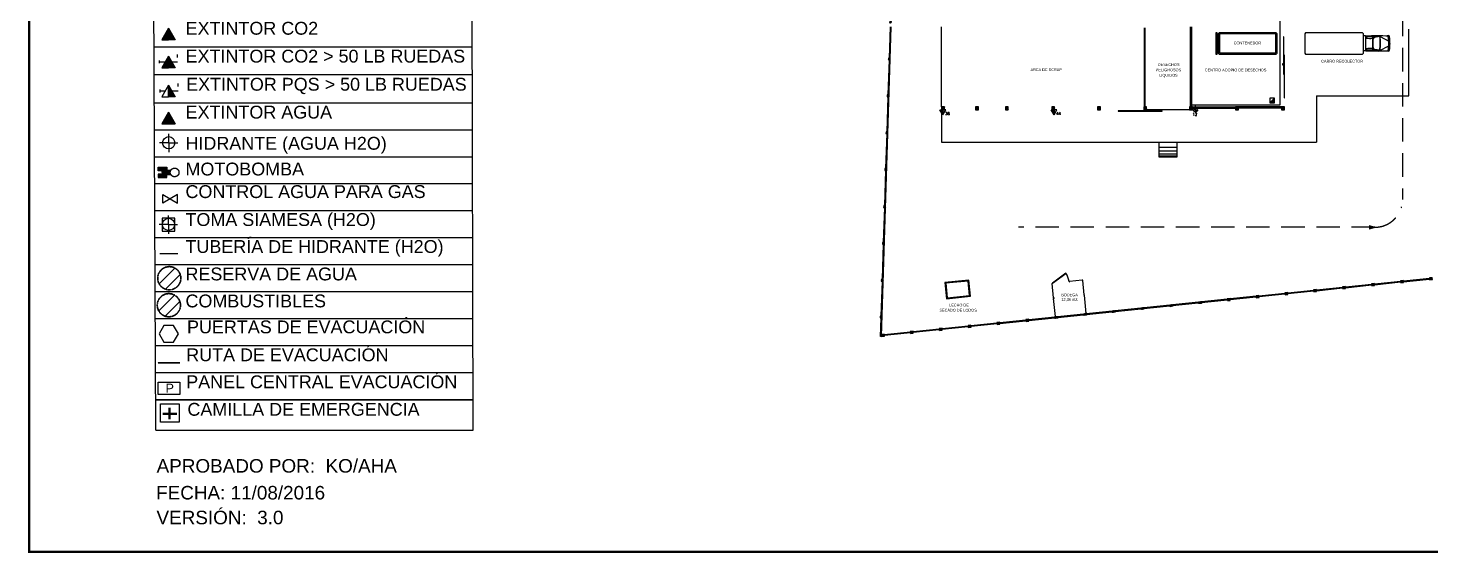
# Model space of a CAD drawing. Header units: millimetres. Extents: x -107 to 237943, y 136 to 168336.
# Drawn here: x -107 to 152069, y 136 to 57062 of the extents above; entities that cross this region are included whole.
import ezdxf

# ---------------------------------------------------------------- set-up
doc = ezdxf.new("R2010")
doc.units = ezdxf.units.MM
for name, pattern in [('CONTINUA', [0]), ('DASHED2', [0.375, 0.25, -0.125]), ('HIDDEN', [0.375, 0.25, -0.125]), ('HIDDEN2', [4.7625, 3.175, -1.5875]), ('SOLID', [0])]:
    doc.linetypes.add(name, pattern=pattern)
for name, color, linetype in [('Bomba', 4, 'HIDDEN2'), ('edificios', 7, 'Continuous'), ('estructura metálica', 7, 'Continuous'), ('Extintor Agua', 1, 'Continuous'), ('Extintores CO2', 1, 'Continuous'), ('Extintores pqs', 5, 'Continuous'), ('Hidrantes', 5, 'Continuous'), ('Layer3', 5, 'SOLID'), ('PANEL', 5, 'Continuous'), ('textos', 7, 'Continuous'), ('Valvula rociadores', 5, 'HIDDEN2')]:
    doc.layers.add(name, color=color, linetype=linetype)
for name, color, linetype, lineweight in [('Evacuación', 94, 'DASHED2', 35), ('Línea Hidrante', 1, 'Continuous', 60), ('PELIGRO', 30, 'Continuous', 50), ('Zona de Seguridad', 94, 'Continuous', 9)]:
    doc.layers.add(name, color=color, linetype=linetype, lineweight=lineweight)
doc.styles.add('CUADRO', font='arial.ttf', dxfattribs={"height": 0.8})
doc.styles.get("Standard").update_dxf_attribs({"font": 'romans.shx', "width": 0.87})
doc.styles.add('style1', font='arial.ttf')

# ---------------------------------------------------------------- blocks, each defined once
blk = doc.blocks.new('carro 3')
at = {"color": 0, "linetype": 'ByBlock'}
for p, q in [((-2652, 800), (-2875, 800)), ((-2609, 757), (-2652, 800)), ((-2609, -770), (-2609, 757)), ((-2566, 575), (-2552, 795)), ((-1671, 723), (-2557, 717)), ((-2507, 768), (-2343, 768)), ((-2479, 741), (-2507, 768)), ((-2379, 741), (-2479, 741)), ((-2343, 768), (-2379, 741)), ((-1565, 796), (-1920, 550)), ((-1856, -451), (-1856, 440)), ((-1846, 438), (-1846, -449)), ((-1072, 760), (-1700, 660)), ((-1099, 739), (-1696, 651)), ((-113, 637), (-147, 637)), ((-113, 617), (-147, 617)), ((-143, 261), (-70, 266)), ((-104, 490), (-138, 490)), ((-97, 407), (-131, 407)), ((-93, 304), (-126, 304)), ((-93, 284), (-126, 284)), ((-69, 238), (-6, 238)), ((-2646, -810), (-2875, -810)), ((-2612, -777), (-2646, -810)), ((-2566, -586), (-2552, -805)), ((-1671, -733), (-2557, -727)), ((-2479, -751), (-2507, -778)), ((-2507, -778), (-2343, -778)), ((-2379, -751), (-2479, -751)), ((-2343, -778), (-2379, -751)), ((-1565, -806), (-1920, -561)), ((-1085, -768), (-1700, -670)), ((-1113, -747), (-1696, -661)), ((-113, -628), (-147, -628)), ((-113, -648), (-147, -648)), ((-143, -254), (-70, -259)), ((-104, -500), (-138, -500)), ((-97, -417), (-131, -417)), ((-93, -295), (-126, -295)), ((-93, -315), (-126, -315)), ((-69, -231), (-6, -231))]:
    blk.add_line(p, q, dxfattribs=at)
for p, q in [((-1072, 760), (-1071, 805)), ((-1072, 760), (-143, 243)), ((-1085, -768), (-143, -254)), ((-1085, -768), (-1085, -813))]:
    blk.add_line(p, q)
blk.add_lwpolyline([(-2975, -1155), (-2875, -1055), (-2875, 1045), (-2975, 1145), (-9155, 1145), (-9255, 1045), (-9255, -1055), (-9155, -1155)], close=True)
for centre, radius, start, end in [((-1352, -64234), 65039, 88.93788, 91.13921), ((-2162, 2708), 2171, 259.29287, 276.51273), ((-1539, 381), 322, 119.90587, 169.43975), ((-1539, 381), 312, 119.90587, 169.43975), ((-1223, -1397), 2219, 81.83215, 98.862), ((-6841, 50), 5783, 352.07762, 6.84476), ((-8811, -73), 7784, 0.53888, 6.14155), ((-289, 810), 33.2, 96.11944, 200.99907), ((-322, 1821), 978, 271.70993, 277.51964), ((-230, 750), 49.2, 7.74625, 62.581), ((-192, 697), 154, 8.82626, 90.4502), ((-8040, -99), 7905, 0.71868, 6.21639), ((-147, 607), 30, 90, 137.00671), ((-147, 607), 10, 90, 185.11551), ((-8040, -99), 7915, 4.33538, 5.11551), ((-138, 500), 10, 184.33538, 270), ((-149, 753), 41, 6.30383, 86.76463), ((-126, 314), 30, 231.09983, 270), ((-131, 397), 10, 90, 183.58957), ((-8040, -99), 7915, 2.99103, 3.58957), ((-126, 314), 10, 182.99103, 270), ((-3833, 23), 3717, 355.708, 3.68663), ((-113, 607), 30, 53.34141, 90), ((-113, 607), 10, 5.07163, 90), ((-8075, -99), 8013, 0.70879, 6.13988), ((-3833, 23), 3737, 355.708, 3.68663), ((-104, 500), 10, 270, 4.29818), ((-8075, -99), 8003, 4.29818, 5.07163), ((-97, 397), 10, 3.55876, 90), ((-93, 314), 10, 270, 2.96534), ((-93, 314), 30, 270, 314.69556), ((-8075, -99), 8003, 2.96534, 3.55876), ((-3833, 23), 3757, 355.708, 3.68663), ((-3833, 23), 3787, 356.15254, 3.25677), ((-8221, -100), 8221, 0.6999, 5.73288), ((-3833, 23), 3807, 356.17278, 3.23965), ((-1353, 64304), 65120, 268.86844, 271.06146), ((-2619, -770), 10, 315, 0), ((-2162, -2719), 2171, 83.48727, 100.70713), ((-1539, -392), 322, 190.56025, 240.09413), ((-1539, -392), 312, 190.56025, 240.09413), ((-1223, 1387), 2219, 261.138, 278.16785), ((-6976, 64), 5949, 351.96147, 359.38256), ((-289, -820), 33.2, 159.00093, 263.88056), ((-322, -1831), 978, 82.48036, 88.29007), ((-230, -761), 49.2, 297.419, 352.25375), ((-192, -708), 154, 269.5498, 351.17374), ((-8258, 100), 8123, 353.8678, 359.29112), ((-147, -618), 30, 222.99329, 270), ((-8040, 89), 7915, 354.88449, 355.66462), ((-147, -618), 10, 174.88449, 270), ((-138, -510), 10, 90, 175.66462), ((-149, -764), 41, 273.23537, 353.69617), ((-126, -325), 30, 90, 128.90017), ((-8040, 89), 7915, 356.41043, 357.00897), ((-131, -407), 10, 176.41043, 270), ((-126, -325), 10, 90, 177.00897), ((-113, -618), 10, 270, 354.92837), ((-113, -618), 30, 270, 306.65859), ((-8296, 101), 8234, 353.94232, 359.30001), ((-104, -510), 10, 355.70182, 90), ((-8075, 89), 8003, 354.92837, 355.70182), ((-97, -407), 10, 270, 356.44124), ((-93, -325), 30, 45.30444, 90), ((-93, -325), 10, 357.03466, 90), ((-8075, 89), 8003, 356.44124, 357.03466), ((-8459, 102), 8460, 354.34862, 359.3101)]:
    blk.add_arc(centre, radius, start, end, dxfattribs=at)
blk = doc.blocks.new('A$C0CE61815')
at = {"layer": 'Valvula rociadores', "lineweight": -2}
for points in [[(0, 0), (-0.57, -0.33), (-0.57, 0.33)], [(0, 0), (0.57, -0.33), (0.57, 0.33)]]:
    blk.add_lwpolyline(points, close=True, dxfattribs=at)
blk = doc.blocks.new('A$C2B3C7FFB')
at = {"layer": 'Bomba', "lineweight": -2}
blk.add_hatch(color=256, dxfattribs=at).paths.add_polyline_path([(0.282, 0.128), (0.282, 0.321), (-0.252, 0.321), (-0.252, 0.098), (0, 0.098), (0, 0), (0, -0.098), (-0.252, -0.098), (-0.252, -0.321), (0.282, -0.321), (0.282, -0.128), (0.527, -0.128, -0.124751), (0.494, 0, -0.124751), (0.527, 0.128)])
for p, q in [((-0.252, 0.098), (-0.252, 0.321)), ((-0.252, 0.321), (0.282, 0.321)), ((0, 0.098), (-0.252, 0.098)), ((0, 0), (0, 0.098)), ((0, 0), (0, -0.098)), ((0.282, 0.321), (0.282, 0.128)), ((0.282, 0.128), (0.527, 0.128)), ((0.527, 0.128), (0.282, 0.128)), ((0, -0.098), (-0.252, -0.098)), ((-0.252, -0.098), (-0.252, -0.321)), ((-0.252, -0.321), (0.282, -0.321)), ((0.282, -0.321), (0.282, -0.128)), ((0.282, -0.128), (0.527, -0.128)), ((0.527, -0.128), (0.282, -0.128))]:
    blk.add_line(p, q, dxfattribs=at)
blk.add_circle((0.764, 0), 0.269, dxfattribs=at)
blk = doc.blocks.new('A$C375343D7')
at = {"layer": 'Extintores pqs', "lineweight": -2}
blk.add_hatch(color=256, dxfattribs=at).paths.add_polyline_path([(0, 0.9), (0, 0), (0.52, 0)])
for p, q in [((0, 0.9), (-0.52, 0)), ((-0.52, 0), (0, 0)), ((0, 0), (0, 0.9)), ((0, 0.9), (0.52, 0)), ((0.52, 0), (0, 0))]:
    blk.add_line(p, q, dxfattribs=at)

msp = doc.modelspace()

# ---------------------------------------------------------------- hatches: boundary and pattern name
h = msp.add_hatch(color=256)
h.dxf.hatch_style = 1
h.paths.add_polyline_path([(135093, 49459), (134593, 48959), (135093, 48959)])
at = {"layer": 'edificios'}
h = msp.add_hatch(dxfattribs=at)
h.set_pattern_fill('ANSI31', color=1, scale=13, angle=270)
h.paths.add_polyline_path([(93838, 77780), (94038, 77780), (94038, 77980), (93838, 77980)])
h.paths.add_polyline_path([(93838, 73779), (94038, 73779), (94038, 73979), (93838, 73979)])
h.paths.add_polyline_path([(93838, 69779), (94038, 69779), (94038, 69979), (93838, 69979)])
h.paths.add_polyline_path([(93665, 65603), (93865, 65595), (93873, 65795), (93673, 65803)])
h.paths.add_polyline_path([(93505, 61605), (93705, 61598), (93712, 61798), (93512, 61805)])
h.paths.add_polyline_path([(93342, 57610), (93542, 57602), (93550, 57802), (93350, 57810)])
h.paths.add_polyline_path([(93211, 53611), (93411, 53605), (93417, 53804), (93217, 53811)])
h.paths.add_polyline_path([(93085, 49611), (93285, 49606), (93290, 49806), (93090, 49811)])
h.paths.add_polyline_path([(92956, 45615), (93156, 45609), (93162, 45809), (92962, 45815)])
h.paths.add_polyline_path([(92828, 41617), (93028, 41611), (93035, 41811), (92835, 41817)])
h.paths.add_polyline_path([(92701, 37619), (92901, 37613), (92907, 37813), (92707, 37819)])
h.paths.add_polyline_path([(92573, 33621), (92773, 33615), (92780, 33815), (92580, 33821)])
h.paths.add_polyline_path([(92446, 29623), (92646, 29617), (92652, 29817), (92452, 29823)])
h.paths.add_polyline_path([(92318, 25625), (92518, 25619), (92524, 25819), (92325, 25825)])
h = msp.add_hatch(dxfattribs=at)
h.set_pattern_fill('ANSI31', color=1, scale=13, angle=270)
h.paths.add_polyline_path([(98988, 48199), (99298, 48199), (99298, 48509), (98988, 48509)])
h.paths.add_polyline_path([(102663, 48199), (102973, 48199), (102973, 48509), (102663, 48509)])
h.paths.add_polyline_path([(105908, 48199), (106218, 48199), (106218, 48509), (105908, 48509)])
h.paths.add_polyline_path([(110936, 48199), (111246, 48199), (111246, 48509), (110936, 48509)])
h.paths.add_polyline_path([(115903, 48199), (116213, 48199), (116213, 48509), (115903, 48509)])
h.paths.add_polyline_path([(120908, 48199), (121218, 48199), (121218, 48509), (120908, 48509)])
h.paths.add_polyline_path([(125888, 48199), (126198, 48199), (126198, 48509), (125888, 48509)])
h.paths.add_polyline_path([(130876, 48199), (131186, 48199), (131186, 48509), (130876, 48509)])
h.paths.add_polyline_path([(135863, 48199), (136173, 48199), (136173, 48509), (135863, 48509)])
h = msp.add_hatch(dxfattribs=at)
h.set_pattern_fill('ANSI31', color=1, scale=13, angle=270)
h.paths.add_polyline_path([(92479, 23625), (92787, 23657), (92767, 23856), (92459, 23824)])
h.paths.add_polyline_path([(95612, 23948), (95921, 23980), (95900, 24179), (95592, 24147)])
h.paths.add_polyline_path([(98746, 24272), (99054, 24303), (99034, 24502), (98725, 24471)])
h.paths.add_polyline_path([(101879, 24595), (102187, 24627), (102167, 24826), (101859, 24794)])
h.paths.add_polyline_path([(105012, 24918), (105321, 24950), (105300, 25149), (104992, 25117)])
h.paths.add_polyline_path([(108146, 25242), (108454, 25274), (108434, 25473), (108125, 25441)])
h.paths.add_polyline_path([(111588, 25597), (111279, 25565), (111259, 25764), (111567, 25796)])
h.paths.add_polyline_path([(114698, 25918), (114390, 25886), (114369, 26085), (114677, 26117)])
h.paths.add_polyline_path([(117811, 26239), (117503, 26207), (117483, 26406), (117791, 26438)])
h.paths.add_polyline_path([(120935, 26562), (120627, 26530), (120606, 26729), (120914, 26761)])
h.paths.add_polyline_path([(124058, 26884), (123750, 26852), (123729, 27051), (124038, 27083)])
h.paths.add_polyline_path([(127182, 27206), (126873, 27175), (126853, 27374), (127161, 27405)])
h.paths.add_polyline_path([(129997, 27497), (130305, 27529), (130285, 27728), (129976, 27696)])
h.paths.add_polyline_path([(133120, 27819), (133429, 27851), (133408, 28050), (133100, 28018)])
h.paths.add_polyline_path([(136244, 28142), (136552, 28173), (136531, 28372), (136223, 28341)])
h.paths.add_polyline_path([(139362, 28463), (139670, 28495), (139650, 28694), (139341, 28662)])
h.paths.add_polyline_path([(142505, 28788), (142814, 28820), (142793, 29019), (142485, 28987)])
h.paths.add_polyline_path([(145649, 29112), (145957, 29144), (145936, 29343), (145628, 29311)])
h.paths.add_polyline_path([(148792, 29437), (149100, 29469), (149080, 29667), (148771, 29636)])
h.paths.add_polyline_path([(151925, 29760), (152234, 29792), (152213, 29991), (151905, 29959)])
h.paths.add_polyline_path([(155069, 30085), (155377, 30116), (155356, 30315), (155048, 30283)])
h.paths.add_polyline_path([(158202, 30408), (158510, 30440), (158490, 30639), (158181, 30607)])
h.paths.add_polyline_path([(161588, 30757), (161896, 30789), (161876, 30988), (161567, 30956)])
at = {"layer": 'Extintor Agua', "lineweight": -2}
msp.add_hatch(color=256, dxfattribs=at).paths.add_polyline_path([(14395, 46682), (15842, 46682), (15118, 47936)])
at = {"layer": 'Extintores CO2', "lineweight": -2}
for color, points in [(256, [(14395, 55789), (15118, 55789), (15118, 57043)]), (5, [(15118, 55789), (15842, 55789), (15118, 57043)]), (256, [(14395, 52767), (15118, 52767), (15118, 54021)]), (5, [(15118, 52767), (15842, 52767), (15118, 54021)])]:
    msp.add_hatch(color=color, dxfattribs=at).paths.add_polyline_path(points)
at = {"layer": 'Extintores pqs', "lineweight": -2}
msp.add_hatch(color=256, dxfattribs=at).paths.add_polyline_path([(15118, 50872), (15118, 49618), (15842, 49618)])
at = {"layer": 'PELIGRO', "lineweight": -2}
h = msp.add_hatch(dxfattribs=at)
h.set_pattern_fill('ANSI31,_I', color=5, scale=278.547593, style=2)
h.set_pattern_definition([(45, (-34681032.5, -52960037.1), (-625.357182, 625.357182), [])])
edge = h.paths.add_edge_path()
edge.add_arc((15211, 29931), 1257, 0, 360)
h = msp.add_hatch(dxfattribs=at)
h.set_pattern_fill('ANSI31,_I', color=256, scale=278.547593, style=2)
h.set_pattern_definition([(45, (-34681078.7, -52962963.65), (-625.357182, 625.357182), [])])
edge = h.paths.add_edge_path()
edge.add_arc((15165, 27004), 1257, 0, 360)

# ---------------------------------------------------------------- linework, layer by layer
for p, q in [((149665, 49709), (149665, 56932)), ((135093, 49459), (134593, 48959)), ((139665, 49709), (139665, 44679)), ((139665, 49709), (149665, 49709)), ((98988, 48199), (98988, 44679)), ((125888, 48199), (121218, 48199)), ((98988, 44679), (139665, 44679))]:
    msp.add_line(p, q)
at = {"const_width": 250}
msp.add_lwpolyline([(237818, 168211), (237818, 261), (18, 261), (18, 168211), (237818, 168211)], close=True, dxfattribs=at)
at = {"color": 136}
for points in [[(135278, 54247), (135378, 54347), (135378, 56447), (135278, 56547), (129098, 56547), (128998, 56447), (128998, 54347), (129098, 54247)], [(129118, 54367), (135258, 54367), (135258, 56427), (129118, 56427)]]:
    msp.add_lwpolyline(points, close=True, dxfattribs=at)
msp.add_lwpolyline([(134593, 48959), (135093, 48959), (135093, 49459), (134593, 49459)], close=True)
at = {"color": 114, "true_color": 0x139b48}
msp.add_lwpolyline([(146248, 35451, 0, 500, 0), (145334, 35451, 500, 500, 0)], format="xyseb", dxfattribs=at)
at = {"color": 7, "true_color": 0xffffff}
msp.add_lwpolyline([(14266, 16291), (16291, 16291), (16291, 14321), (14266, 14321)], close=True, dxfattribs=at)
at = {"color": 114, "true_color": 0x139b48, "const_width": 279}
for points in [[(14494, 15228), (16046, 15228)], [(15240, 15904), (15240, 14612)]]:
    msp.add_lwpolyline(points, dxfattribs=at)
msp.add_arc((145998, 38452), 2987, 359.9999999999997, 0)
at = {"layer": 'edificios'}
for p, q in [((92454, 23617), (93526, 57202)), ((93337, 53807), (93446, 57204)), ((98988, 48509), (98988, 57199)), ((120988, 48509), (120988, 57082)), ((121088, 48509), (121088, 57082)), ((125988, 48509), (125988, 57182)), ((126138, 48509), (126138, 57182)), ((93210, 49809), (93331, 53607)), ((136078, 53189), (135978, 53089)), ((135978, 53189), (136078, 53089)), ((93082, 45811), (93203, 49609)), ((126198, 48509), (130872, 48509)), ((126198, 48364), (130872, 48364)), ((135863, 48509), (131182, 48509)), ((135863, 48364), (131182, 48364)), ((92955, 41813), (93076, 45611)), ((122553, 44679), (122553, 43079)), ((122553, 44154), (124553, 44154)), ((124553, 43079), (124553, 44679)), ((122553, 43742), (124553, 43742)), ((122553, 43410), (124553, 43410)), ((122553, 43193), (124553, 43193)), ((122553, 43079), (124553, 43079)), ((92827, 37815), (92948, 41613)), ((92700, 33817), (92821, 37615)), ((92572, 29819), (92693, 33617)), ((92444, 25821), (92566, 29619)), ((142490, 28937), (139655, 28645)), ((145633, 29262), (142798, 28969)), ((145643, 29162), (142809, 28869)), ((148777, 29586), (145942, 29293)), ((148787, 29486), (145952, 29194)), ((151910, 29909), (149085, 29618)), ((151920, 29810), (149095, 29518)), ((129981, 27646), (127166, 27356)), ((129992, 27547), (127177, 27256)), ((133105, 27968), (130290, 27678)), ((133115, 27869), (130300, 27578)), ((136228, 28291), (133413, 28000)), ((136238, 28191), (133423, 27901)), ((139347, 28613), (136537, 28323)), ((139357, 28513), (136547, 28223)), ((142500, 28838), (139665, 28545)), ((114374, 26035), (111572, 25746)), ((114385, 25936), (111582, 25647)), ((117488, 26357), (114683, 26067)), ((117498, 26257), (114693, 25968)), ((120611, 26679), (117796, 26389)), ((120621, 26580), (117806, 26289)), ((123735, 27001), (120919, 26711)), ((123745, 26902), (120930, 26611)), ((126858, 27324), (124043, 27033)), ((126868, 27224), (124053, 26934)), ((92374, 23620), (92438, 25621)), ((98730, 24421), (95905, 24129)), ((101864, 24744), (99039, 24453)), ((101874, 24645), (99049, 24353)), ((104997, 25068), (102172, 24776)), ((105007, 24968), (102182, 24677)), ((108130, 25391), (105305, 25099)), ((108141, 25291), (105316, 25000)), ((111264, 25714), (108439, 25423)), ((111274, 25615), (108449, 25323)), ((92454, 23617), (92374, 23620)), ((95597, 24097), (92772, 23806)), ((95607, 23998), (92782, 23706)), ((98741, 24321), (95916, 24030))]:
    msp.add_line(p, q, dxfattribs=at)
for points in [[(128748, 54247), (128898, 54247), (128898, 56547), (128748, 56547)], [(135978, 53089), (136078, 53089), (136078, 53189), (135978, 53189)], [(99505, 27697), (102126, 27967), (101943, 29738), (99322, 29467)], [(99594, 27806), (102016, 28056), (101854, 29628), (99432, 29378)]]:
    msp.add_lwpolyline(points, close=True, dxfattribs=at)
at = {"layer": 'edificios', "color": 6}
for points in [[(136078, 52071), (136128, 52071), (136128, 56122), (136078, 56122)], [(136148, 49487), (136198, 49487), (136198, 54138), (136148, 54138)], [(118150, 48049), (122919, 48049), (122919, 48099), (118150, 48099)]]:
    msp.add_lwpolyline(points, close=True, dxfattribs=at)
at = {"layer": 'edificios', "color": 1}
for points in [[(93211, 53611), (93411, 53605), (93417, 53804), (93217, 53811)], [(93085, 49611), (93285, 49606), (93290, 49806), (93090, 49811)], [(98988, 48199), (99298, 48199), (99298, 48509), (98988, 48509)], [(102663, 48199), (102973, 48199), (102973, 48509), (102663, 48509)], [(105908, 48199), (106218, 48199), (106218, 48509), (105908, 48509)], [(110936, 48199), (111246, 48199), (111246, 48509), (110936, 48509)], [(115903, 48199), (116213, 48199), (116213, 48509), (115903, 48509)], [(120908, 48199), (121218, 48199), (121218, 48509), (120908, 48509)], [(125888, 48199), (126198, 48199), (126198, 48509), (125888, 48509)], [(130876, 48199), (131186, 48199), (131186, 48509), (130876, 48509)], [(135863, 48199), (136173, 48199), (136173, 48509), (135863, 48509)], [(92956, 45615), (93156, 45609), (93162, 45809), (92962, 45815)], [(92828, 41617), (93028, 41611), (93035, 41811), (92835, 41817)], [(92701, 37619), (92901, 37613), (92907, 37813), (92707, 37819)], [(92573, 33621), (92773, 33615), (92780, 33815), (92580, 33821)], [(92446, 29623), (92646, 29617), (92652, 29817), (92452, 29823)], [(142505, 28788), (142814, 28820), (142793, 29019), (142485, 28987)], [(145649, 29112), (145957, 29144), (145936, 29343), (145628, 29311)], [(148792, 29437), (149100, 29469), (149080, 29667), (148771, 29636)], [(151925, 29760), (152234, 29792), (152213, 29991), (151905, 29959)], [(127182, 27206), (126873, 27175), (126853, 27374), (127161, 27405)], [(129997, 27497), (130305, 27529), (130285, 27728), (129976, 27696)], [(133120, 27819), (133429, 27851), (133408, 28050), (133100, 28018)], [(136244, 28142), (136552, 28173), (136531, 28372), (136223, 28341)], [(139362, 28463), (139670, 28495), (139650, 28694), (139341, 28662)], [(114698, 25918), (114390, 25886), (114369, 26085), (114677, 26117)], [(117811, 26239), (117503, 26207), (117483, 26406), (117791, 26438)], [(120935, 26562), (120627, 26530), (120606, 26729), (120914, 26761)], [(124058, 26884), (123750, 26852), (123729, 27051), (124038, 27083)], [(92318, 25625), (92518, 25619), (92524, 25819), (92325, 25825)], [(98746, 24272), (99054, 24303), (99034, 24502), (98725, 24471)], [(101879, 24595), (102187, 24627), (102167, 24826), (101859, 24794)], [(105012, 24918), (105321, 24950), (105300, 25149), (104992, 25117)], [(108146, 25242), (108454, 25274), (108434, 25473), (108125, 25441)], [(111588, 25597), (111279, 25565), (111259, 25764), (111567, 25796)], [(92479, 23625), (92787, 23657), (92767, 23856), (92459, 23824)], [(95612, 23948), (95921, 23980), (95900, 24179), (95592, 24147)]]:
    msp.add_lwpolyline(points, close=True, dxfattribs=at)
at = {"layer": 'estructura metálica', "color": 5}
for p, q in [((110971, 29394), (111026, 29349)), ((111021, 29399), (110977, 29344)), ((111137, 27792), (110977, 29344)), ((112817, 29584), (112872, 29540)), ((112866, 29589), (112822, 29534)), ((114254, 29733), (112866, 29589)), ((114254, 29733), (114309, 29688)), ((114259, 29683), (114304, 29738)), ((114469, 28136), (114309, 29688)), ((111137, 27792), (111192, 27748)), ((111187, 27797), (111142, 27743)), ((111345, 25773), (111142, 27743)), ((114419, 28131), (114474, 28086)), ((114469, 28136), (114424, 28081)), ((114677, 26117), (114474, 28086)), ((114677, 26117), (114623, 26162)), ((114672, 26167), (114628, 26112)), ((111340, 25823), (111395, 25778)), ((111390, 25828), (111345, 25773))]:
    msp.add_line(p, q, dxfattribs=at)
at = {"layer": 'estructura metálica'}
msp.add_lwpolyline([(111021, 29399), (111036, 29379), (112482, 30452), (112467, 30472)], close=True, dxfattribs=at)
at = {"layer": 'estructura metálica', "color": 5}
for points in [[(110977, 29344), (111026, 29349), (111021, 29399), (110971, 29394)], [(112822, 29534), (112872, 29540), (112866, 29589), (112817, 29584)], [(114259, 29683), (114309, 29688), (114304, 29738), (114254, 29733)], [(111142, 27743), (111192, 27748), (111187, 27797), (111137, 27792)], [(114424, 28081), (114474, 28086), (114469, 28136), (114419, 28131)], [(114628, 26112), (114677, 26117), (114672, 26167), (114623, 26162)], [(111345, 25773), (111395, 25778), (111390, 25828), (111340, 25823)]]:
    msp.add_lwpolyline(points, close=True, dxfattribs=at)
at = {"layer": 'estructura metálica'}
msp.add_arc((111021, 29399), 1800, 5.8925, 36.57975, dxfattribs=at)
at = {"layer": 'Evacuación'}
msp.add_line((13965, 20750), (16357, 20750), dxfattribs=at)
at = {"layer": 'Evacuación', "linetype": 'HIDDEN2', "lineweight": 25, "ltscale": 800, "flags": 128}
msp.add_lwpolyline([(148985, 134916), (148985, 38452)], dxfattribs=at)
at = {"layer": 'Evacuación', "linetype": 'HIDDEN2', "lineweight": 25, "ltscale": 800}
msp.add_lwpolyline([(145998, 35464), (107336, 35464)], dxfattribs=at)
at = {"layer": 'Evacuación', "linetype": 'CONTINUA', "lineweight": -2}
msp.add_lwpolyline([(14014, 18655), (16352, 18655), (16352, 17312), (14014, 17312)], close=True, dxfattribs=at)
at = {"layer": 'Evacuación', "linetype": 'HIDDEN2', "lineweight": 25, "ltscale": 800}
msp.add_arc((145998, 38452), 2987, 270, 345.03193, dxfattribs=at)
at = {"layer": 'Extintor Agua'}
for p, q in [((14144, 53238), (14144, 53550)), ((16093, 53883), (16093, 54195)), ((14219, 50089), (14219, 50401)), ((16169, 50734), (16169, 51046))]:
    msp.add_line(p, q, dxfattribs=at)
at = {"layer": 'Extintor Agua', "lineweight": -2}
for p, q in [((15118, 47936), (14395, 46682)), ((15118, 47936), (15842, 46682)), ((14395, 46682), (15842, 46682))]:
    msp.add_line(p, q, dxfattribs=at)
at = {"layer": 'Extintores CO2', "lineweight": -2}
for p, q in [((15118, 57043), (14395, 55789)), ((15118, 55789), (15118, 57043)), ((14395, 55789), (15118, 55789)), ((15118, 54021), (14395, 52767)), ((15118, 52767), (15118, 54021)), ((14395, 52767), (15118, 52767))]:
    msp.add_line(p, q, dxfattribs=at)
at = {"layer": 'Extintores CO2', "color": 5, "lineweight": -2}
for p, q in [((15118, 57043), (15842, 55789)), ((15842, 55789), (15118, 55789)), ((15118, 54021), (15842, 52767)), ((15842, 52767), (15118, 52767))]:
    msp.add_line(p, q, dxfattribs=at)
at = {"layer": 'Extintores pqs', "lineweight": -2}
for p, q in [((15118, 50872), (14395, 49618)), ((15118, 49618), (15118, 50872)), ((15118, 50872), (15842, 49618)), ((14395, 49618), (15118, 49618)), ((15842, 49618), (15118, 49618))]:
    msp.add_line(p, q, dxfattribs=at)
at = {"layer": 'Extintores pqs', "color": 1}
for q in [(15129, 36731), (14121, 35770), (15124, 34739), (16114, 35770)]:
    msp.add_line((15124, 35770), q, dxfattribs=at)
msp.add_circle((15124, 35770), 660, dxfattribs=at)
at = {"layer": 'Hidrantes', "color": 5}
for q in [(126216, 48160), (126527, 48456), (126525, 47843), (126830, 48160)]:
    msp.add_line((126525, 48160), q, dxfattribs=at)
at = {"layer": 'Hidrantes', "color": 5, "lineweight": -2}
msp.add_lwpolyline([(14427, 35037), (15820, 35037), (15820, 36429), (14427, 36429)], close=True, dxfattribs=at)
at = {"layer": 'Hidrantes', "color": 5}
msp.add_circle((126525, 48160), 203, dxfattribs=at)
at = {"layer": 'Hidrantes', "color": 5, "linetype": 'HIDDEN', "lineweight": 30}
msp.add_circle((15211, 29931), 1257, dxfattribs=at)
at = {"layer": 'Hidrantes', "color": 30, "linetype": 'HIDDEN', "lineweight": 30}
msp.add_circle((15165, 27004), 1257, dxfattribs=at)
at = {"layer": 'Layer3', "color": 5}
msp.add_line((15150, 44626), (15150, 43595), dxfattribs=at)
at = {"layer": 'Línea Hidrante', "lineweight": -2}
for p, q in [((14144, 53394), (16093, 53394)), ((14219, 50245), (14757, 50245)), ((15118, 50245), (16169, 50245)), ((14186, 32613), (16136, 32613))]:
    msp.add_line(p, q, dxfattribs=at)
for points in [[(18282, 114970), (58949, 114970), (58949, 121714), (120541, 121714), (120541, 109238), (128718, 109238), (128718, 107899), (120541, 107899), (120541, 95724), (135868, 95724), (135868, 95724), (120541, 95724), (120541, 72411), (135683, 72411), (135683, 48713), (126138, 48713)], [(126527, 48456), (126528, 48713)]]:
    msp.add_lwpolyline(points, dxfattribs=at)
at = {"layer": 'PANEL', "color": 5}
for q in [(14147, 44626), (15156, 45588), (16141, 44626)]:
    msp.add_line((15150, 44626), q, dxfattribs=at)
msp.add_circle((15150, 44626), 660, dxfattribs=at)
at = {"layer": 'textos', "lineweight": -2}
for p, q in [((13742, 13457), (13490, 67082)), ((48161, 13457), (48051, 67082)), ((13541, 55035), (48049, 55035)), ((13554, 52023), (48049, 52023)), ((13567, 48964), (48049, 48964)), ((13580, 46039), (48049, 46039)), ((13592, 43114), (48049, 43114)), ((13605, 43114), (48049, 43114)), ((13617, 40190), (48049, 40190)), ((13629, 37265), (48049, 37265)), ((13642, 34340), (48049, 34340)), ((13654, 31415), (48049, 31415)), ((13667, 28491), (48049, 28491)), ((13679, 25566), (48049, 25566)), ((13679, 25566), (48049, 25566)), ((13692, 22641), (48049, 22641)), ((13704, 19716), (48049, 19716)), ((13717, 16792), (48049, 16792)), ((13717, 16792), (48049, 16792)), ((13717, 16729), (48178, 16729)), ((13755, 13457), (48166, 13457))]:
    msp.add_line(p, q, dxfattribs=at)
at = {"layer": 'Zona de Seguridad', "lineweight": -2}
msp.add_lwpolyline([(16205, 23885), (15683, 24789), (14638, 24789), (14116, 23885), (14638, 22980), (15683, 22980)], close=True, dxfattribs=at)

# ---------------------------------------------------------------- block references
msp.add_blockref('carro 3', (147628, 55402))
at = {"layer": 'Bomba', "lineweight": -2, "xscale": 1754.849836493949, "yscale": 1754.849836501549, "zscale": 1754.849836498711}
msp.add_blockref('A$C2B3C7FFB', (14450, 41404), dxfattribs=at)
at = {"layer": 'Extintores CO2', "xscale": 603.838934759394, "yscale": 603.838934759394, "zscale": 603.838934759394, "rotation": 180.0000000000031}
for p in [(99122, 48182), (111189, 48177)]:
    msp.add_blockref('A$C375343D7', p, dxfattribs=at)
at = {"layer": 'Valvula rociadores', "lineweight": -2, "xscale": 1392.737965475168, "yscale": 1392.737965475168, "zscale": 1392.737965475168}
msp.add_blockref('A$C0CE61815', (15322, 38537), dxfattribs=at)

# ---------------------------------------------------------------- texts
at = {"layer": 'Hidrantes', "color": 5, "lineweight": 30}
for s, p in [('38', (99360, 47641)), ('44', (111427, 47636)), ('12', (126206, 47559))]:
    msp.add_text(s, height=300.2, dxfattribs=at).set_placement(p)
at = {"layer": 'textos', "lineweight": -2, "style": 'CUADRO'}
for s, height, p in [('EXTINTOR CO2 ', 1392.74, (16983, 56343)), ('EXTINTOR CO2 > 50 LB RUEDAS', 1392.74, (16983, 53321)), ('EXTINTOR PQS > 50 LB RUEDAS', 1392.74, (17039, 50272)), ('EXTINTOR AGUA', 1392.74, (16983, 47249)), ('HIDRANTE (AGUA H2O)', 1392.74, (16969, 43868)), ('MOTOBOMBA', 1392.7, (16969, 41076)), ('CONTROL AGUA PARA GAS', 1392.74, (16969, 38627)), ('TOMA SIAMESA (H2O)', 1392.74, (16969, 35597)), ('TUBERÍA DE HIDRANTE (H2O)', 1392.74, (16969, 32672)), ('RESERVA DE AGUA', 1392.74, (16969, 29694)), ('COMBUSTIBLES', 1392.74, (16969, 26770)), ('PUERTAS DE EVACUACIÓN', 1392.74, (17137, 23956)), ('RUTA DE EVACUACIÓN', 1392.74, (17050, 20927)), ('PANEL CENTRAL EVACUACIÓN', 1392.74, (17050, 18002)), ('CAMILLA DE EMERGENCIA', 1392.74, (17179, 15015)), ('APROBADO POR:  KO/AHA   ', 1466.43, (13836, 8847)), ('FECHA: 11/08/2016 ', 1466.43, (13782, 5936)), ('VERSIÓN:  3.0', 1466.43, (13824, 3247))]:
    msp.add_text(s, height=height, dxfattribs=at).set_placement(p)
at = {"layer": 'textos', "style": 'style1'}
for s, p in [('CONTENEDOR', (130674, 55296)), ('CARRO RECOLECTOR', (140162, 53321)), ('AREA DE SCRAP', (108640, 52397)), ('PELIGROSOS', (122225, 52376)), ('DESECHOS', (122447, 52953)), ('LIQUIDOS', (122591, 51796)), ('CENTRO ACOPIO DE DESECHOS', (127539, 52365)), ('BODEGA', (111970, 27974)), ('12,36 m2.', (111976, 27476)), ('SECADO DE LODOS', (98757, 26312)), ('LECHO DE', (99800, 26868))]:
    msp.add_text(s, height=300, dxfattribs=at).set_placement(p)
at = {"layer": 'Zona de Seguridad', "lineweight": -2, "insert": (15267, 18006), "char_height": 975, "width": 2920.57, "attachment_point": 5, "style": 'CUADRO'}
msp.add_mtext('P', dxfattribs=at)

doc.saveas('drawing.dxf')
